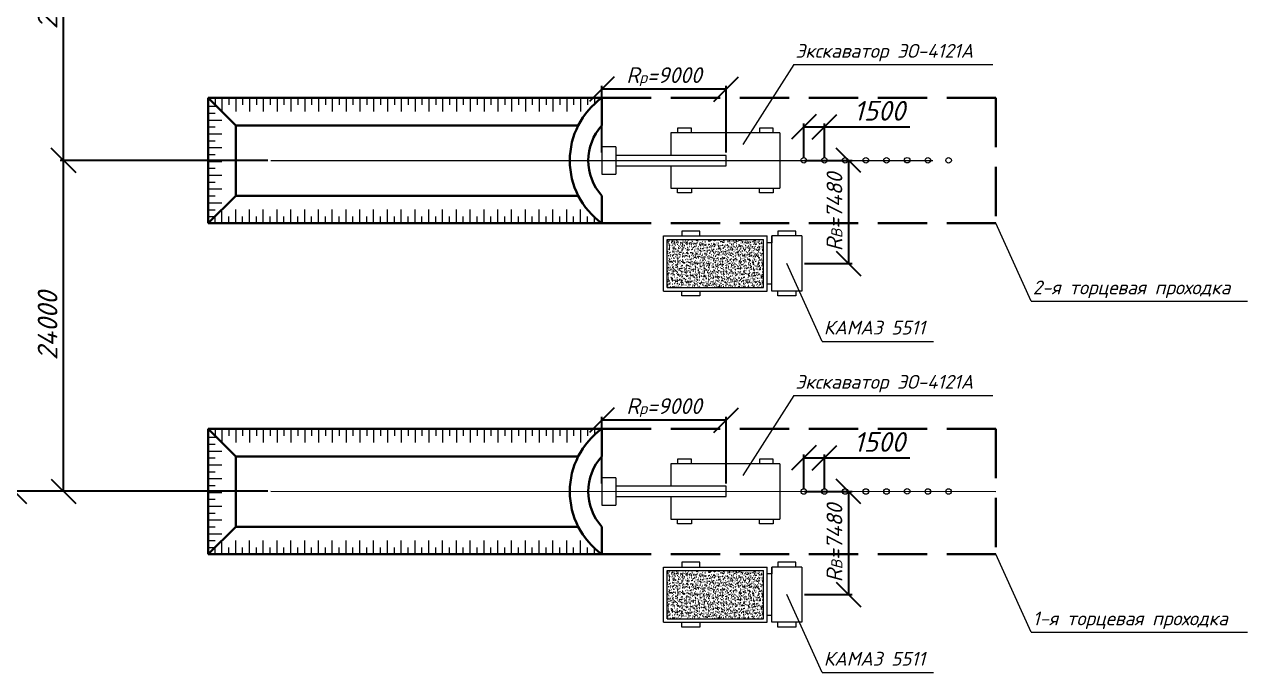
# Model space of a CAD drawing. Header units: millimetres. Extents: x 1422334 to 1587362, y 445536 to 446570.
# Drawn here: x 1585675.3 to 1585799.4, y 446111 to 446176.8 of the extents above; entities that cross this region are included whole.
import ezdxf

# ---------------------------------------------------------------- set-up
doc = ezdxf.new("R2010")
doc.units = ezdxf.units.MM
doc.header["$LTSCALE"] = 50
doc.linetypes.add('GOST2.303 4', pattern=[7, 5, -2, 0])
doc.layers.get('0').update_dxf_attribs({"lineweight": 13})
for name, color, linetype, lineweight in [('камаз', 7, 'Continuous', 13), ('Линии склона', 7, 'Continuous', 30), ('оси траншей размеры', 7, 'Continuous', 13), ('экскаватор', 7, 'Continuous', 13)]:
    doc.layers.add(name, color=color, linetype=linetype, lineweight=lineweight)
doc.styles.get("Standard").update_dxf_attribs({"font": 'isocpeui.ttf'})
doc.dimstyles.new('200', dxfattribs={"dimtxt": 2.5, "dimasz": 2.5, "dimexe": 0.3445, "dimexo": 0.3, "dimtad": 1, "dimlfac": 500, "dimtxsty": 'Standard', "dimblk": 'OBLIQUE', "dimcen": 2.5, "dimadec": 0, "dimazin": 0, "dimtfac": 1, "dimtmove": 0, "dimatfit": 3, "dimfxl": 1, "dimarcsym": 0})

# ---------------------------------------------------------------- blocks, each defined once
blk = doc.blocks.new('_Oblique')
at = {"color": 0, "linetype": 'ByBlock', "lineweight": -2}
blk.add_line((-0.5, -0.5), (0.5, 0.5), dxfattribs=at)
blk = doc.blocks.new('*D2174')
at = {"layer": 'Defpoints', "color": 0, "ltscale": 10000, "transparency": 16777216}
for p in [(1585679.24, 446163.04), (1585700.28, 446163.04), (1585700.28, 446129.44)]:
    blk.add_point(p, dxfattribs=at)
at = {"layer": 'оси траншей размеры', "color": 0, "lineweight": -2, "ltscale": 10000, "transparency": 16777216}
for p, q in [((1585699.98, 446163.04), (1585678.89, 446163.04)), ((1585679.24, 446129.44), (1585679.24, 446163.04)), ((1585699.98, 446129.44), (1585678.89, 446129.44))]:
    blk.add_line(p, q, dxfattribs=at)
at = {"layer": 'оси траншей размеры', "color": 0, "lineweight": -2, "ltscale": 10000, "transparency": 16777216, "xscale": 2.5, "yscale": 2.5, "zscale": 2.5}
for p, rotation in [((1585679.24, 446163.04), 90), ((1585679.24, 446129.44), 270)]:
    blk.add_blockref('_Oblique', p, dxfattribs=dict(at, rotation=rotation))
at = {"layer": 'оси траншей размеры', "color": 0, "ltscale": 10000, "transparency": 16777216, "insert": (1585677.61, 446146.24), "char_height": 2, "attachment_point": 5, "rotation": 90}
blk.add_mtext('24000', dxfattribs=at)
blk = doc.blocks.new('*D2175')
at = {"layer": 'Defpoints', "color": 0, "ltscale": 10000, "transparency": 16777216}
for p in [(1585679.24, 446196.64), (1585700.28, 446196.64), (1585700.28, 446163.04)]:
    blk.add_point(p, dxfattribs=at)
at = {"layer": 'оси траншей размеры', "color": 0, "lineweight": -2, "ltscale": 10000, "transparency": 16777216}
for p, q in [((1585699.98, 446196.64), (1585678.89, 446196.64)), ((1585679.24, 446163.04), (1585679.24, 446196.64)), ((1585699.98, 446163.04), (1585678.89, 446163.04))]:
    blk.add_line(p, q, dxfattribs=at)
at = {"layer": 'оси траншей размеры', "color": 0, "lineweight": -2, "ltscale": 10000, "transparency": 16777216, "xscale": 2.5, "yscale": 2.5, "zscale": 2.5}
for p, rotation in [((1585679.24, 446196.64), 90), ((1585679.24, 446163.04), 270)]:
    blk.add_blockref('_Oblique', p, dxfattribs=dict(at, rotation=rotation))
at = {"layer": 'оси траншей размеры', "color": 0, "ltscale": 10000, "transparency": 16777216, "insert": (1585677.61, 446179.84), "char_height": 2, "attachment_point": 5, "rotation": 90}
blk.add_mtext('24000', dxfattribs=at)
blk = doc.blocks.new('*D2177')
at = {"layer": 'Defpoints', "color": 0, "ltscale": 10000, "transparency": 16777216}
for p in [(1585674.23, 446230.24), (1585700.28, 446230.24), (1585700.28, 446129.44)]:
    blk.add_point(p, dxfattribs=at)
at = {"layer": 'оси траншей размеры', "color": 0, "lineweight": -2, "ltscale": 10000, "transparency": 16777216}
for p, q in [((1585699.98, 446230.24), (1585673.89, 446230.24)), ((1585674.23, 446129.44), (1585674.23, 446230.24)), ((1585699.98, 446129.44), (1585673.89, 446129.44))]:
    blk.add_line(p, q, dxfattribs=at)
at = {"layer": 'оси траншей размеры', "color": 0, "lineweight": -2, "ltscale": 10000, "transparency": 16777216, "xscale": 2.5, "yscale": 2.5, "zscale": 2.5}
for p, rotation in [((1585674.23, 446230.24), 90), ((1585674.23, 446129.44), 270)]:
    blk.add_blockref('_Oblique', p, dxfattribs=dict(at, rotation=rotation))
at = {"layer": 'оси траншей размеры', "color": 0, "ltscale": 10000, "transparency": 16777216, "insert": (1585672.59, 446179.84), "char_height": 2, "attachment_point": 5, "rotation": 90}
blk.add_mtext('72000', dxfattribs=at)
blk = doc.blocks.new('*D2187')
at = {"layer": 'Defpoints', "color": 0, "ltscale": 10000, "transparency": 16777216}
for p in [(1585754.15, 446129.42), (1585754.15, 446118.95), (1585758.91, 446118.95)]:
    blk.add_point(p, dxfattribs=at)
at = {"layer": 'оси траншей размеры', "color": 0, "lineweight": -2, "ltscale": 10000, "transparency": 16777216}
for p, q in [((1585754.45, 446129.42), (1585759.26, 446129.42)), ((1585758.91, 446129.42), (1585758.91, 446118.95)), ((1585754.45, 446118.95), (1585759.26, 446118.95))]:
    blk.add_line(p, q, dxfattribs=at)
at = {"layer": 'оси траншей размеры', "color": 0, "lineweight": -2, "ltscale": 10000, "transparency": 16777216, "xscale": 2.5, "yscale": 2.5, "zscale": 2.5}
for p, rotation in [((1585758.91, 446129.42), 90), ((1585758.91, 446118.95), 270)]:
    blk.add_blockref('_Oblique', p, dxfattribs=dict(at, rotation=rotation))
at = {"layer": 'оси траншей размеры', "color": 0, "ltscale": 10000, "transparency": 16777216, "insert": (1585757.48, 446124.19), "char_height": 2, "attachment_point": 5, "rotation": 90}
blk.add_mtext('{\\H0.8x;R\\H0.7x;\\S^ В;\\H1.42857x;=7480}', dxfattribs=at)
blk = doc.blocks.new('*D2188')
at = {"layer": 'Defpoints', "color": 0, "ltscale": 10000, "transparency": 16777216}
for p in [(1585733.88, 446136.67), (1585733.88, 446129.95), (1585746.48, 446129.95)]:
    blk.add_point(p, dxfattribs=at)
at = {"layer": 'оси траншей размеры', "color": 0, "lineweight": -2, "ltscale": 10000, "transparency": 16777216}
for p, q in [((1585733.88, 446130.25), (1585733.88, 446137.01)), ((1585746.48, 446130.25), (1585746.48, 446137.01)), ((1585746.48, 446136.67), (1585733.88, 446136.67))]:
    blk.add_line(p, q, dxfattribs=at)
at = {"layer": 'оси траншей размеры', "color": 0, "lineweight": -2, "ltscale": 10000, "transparency": 16777216, "xscale": 2.5, "yscale": 2.5, "zscale": 2.5, "rotation": 180}
blk.add_blockref('_Oblique', (1585733.88, 446136.67), dxfattribs=at)
at = {"layer": 'оси траншей размеры', "color": 0, "lineweight": -2, "ltscale": 10000, "transparency": 16777216, "xscale": 2.5, "yscale": 2.5, "zscale": 2.5}
blk.add_blockref('_Oblique', (1585746.48, 446136.67), dxfattribs=at)
at = {"layer": 'оси траншей размеры', "color": 0, "ltscale": 10000, "transparency": 16777216, "insert": (1585740.18, 446138.09), "char_height": 2, "attachment_point": 5}
blk.add_mtext('{\\H0.8x;R\\H0.7x;\\S^ р;\\H1.42857x;=9000}', dxfattribs=at)
blk = doc.blocks.new('*D2189')
at = {"layer": 'Defpoints', "color": 0, "ltscale": 10000, "transparency": 16777216}
for p in [(1585754.15, 446163.04), (1585754.15, 446152.57), (1585758.91, 446152.57)]:
    blk.add_point(p, dxfattribs=at)
at = {"layer": 'оси траншей размеры', "color": 0, "lineweight": -2, "ltscale": 10000, "transparency": 16777216}
for p, q in [((1585754.45, 446163.04), (1585759.26, 446163.04)), ((1585758.91, 446163.04), (1585758.91, 446152.57)), ((1585754.45, 446152.57), (1585759.26, 446152.57))]:
    blk.add_line(p, q, dxfattribs=at)
at = {"layer": 'оси траншей размеры', "color": 0, "lineweight": -2, "ltscale": 10000, "transparency": 16777216, "xscale": 2.5, "yscale": 2.5, "zscale": 2.5}
for p, rotation in [((1585758.91, 446163.04), 90), ((1585758.91, 446152.57), 270)]:
    blk.add_blockref('_Oblique', p, dxfattribs=dict(at, rotation=rotation))
at = {"layer": 'оси траншей размеры', "color": 0, "ltscale": 10000, "transparency": 16777216, "insert": (1585757.48, 446157.8), "char_height": 2, "attachment_point": 5, "rotation": 90}
blk.add_mtext('{\\H0.8x;R\\H0.7x;\\S^ В;\\H1.42857x;=7480}', dxfattribs=at)
blk = doc.blocks.new('*D2190')
at = {"layer": 'Defpoints', "color": 0, "ltscale": 10000, "transparency": 16777216}
for p in [(1585733.88, 446170.27), (1585733.88, 446163.55), (1585746.48, 446163.55)]:
    blk.add_point(p, dxfattribs=at)
at = {"layer": 'оси траншей размеры', "color": 0, "lineweight": -2, "ltscale": 10000, "transparency": 16777216}
for p, q in [((1585733.88, 446163.85), (1585733.88, 446170.61)), ((1585746.48, 446170.27), (1585733.88, 446170.27)), ((1585746.48, 446163.85), (1585746.48, 446170.61))]:
    blk.add_line(p, q, dxfattribs=at)
at = {"layer": 'оси траншей размеры', "color": 0, "lineweight": -2, "ltscale": 10000, "transparency": 16777216, "xscale": 2.5, "yscale": 2.5, "zscale": 2.5, "rotation": 180}
blk.add_blockref('_Oblique', (1585733.88, 446170.27), dxfattribs=at)
at = {"layer": 'оси траншей размеры', "color": 0, "lineweight": -2, "ltscale": 10000, "transparency": 16777216, "xscale": 2.5, "yscale": 2.5, "zscale": 2.5}
blk.add_blockref('_Oblique', (1585746.48, 446170.27), dxfattribs=at)
at = {"layer": 'оси траншей размеры', "color": 0, "ltscale": 10000, "transparency": 16777216, "insert": (1585740.18, 446171.69), "char_height": 2, "attachment_point": 5}
blk.add_mtext('{\\H0.8x;R\\H0.7x;\\S^ р;\\H1.42857x;=9000}', dxfattribs=at)
blk = doc.blocks.new('*D2181')
at = {"layer": 'Defpoints', "color": 0, "ltscale": 10000, "transparency": 16777216}
for p in [(1585756.46, 446166.44), (1585754.36, 446163.04), (1585756.46, 446163.04)]:
    blk.add_point(p, dxfattribs=at)
at = {"layer": 'оси траншей размеры', "color": 0, "lineweight": -2, "ltscale": 10000, "transparency": 16777216}
for p, q in [((1585754.36, 446163.34), (1585754.36, 446166.79)), ((1585756.46, 446163.34), (1585756.46, 446166.79)), ((1585754.36, 446166.44), (1585756.46, 446166.44)), ((1585756.46, 446166.44), (1585765.13, 446166.44))]:
    blk.add_line(p, q, dxfattribs=at)
at = {"layer": 'оси траншей размеры', "color": 0, "lineweight": -2, "ltscale": 10000, "transparency": 16777216, "xscale": 2.5, "yscale": 2.5, "zscale": 2.5, "rotation": 180}
blk.add_blockref('_Oblique', (1585754.36, 446166.44), dxfattribs=at)
at = {"layer": 'оси траншей размеры', "color": 0, "lineweight": -2, "ltscale": 10000, "transparency": 16777216, "xscale": 2.5, "yscale": 2.5, "zscale": 2.5}
blk.add_blockref('_Oblique', (1585756.46, 446166.44), dxfattribs=at)
at = {"layer": 'оси траншей размеры', "color": 0, "ltscale": 10000, "transparency": 16777216, "insert": (1585762.04, 446168.07), "char_height": 2, "attachment_point": 5}
blk.add_mtext('1500', dxfattribs=at)
blk = doc.blocks.new('*D2182')
at = {"layer": 'Defpoints', "color": 0, "ltscale": 10000, "transparency": 16777216}
for p in [(1585756.46, 446132.83), (1585754.36, 446129.42), (1585756.46, 446129.42)]:
    blk.add_point(p, dxfattribs=at)
at = {"layer": 'оси траншей размеры', "color": 0, "lineweight": -2, "ltscale": 10000, "transparency": 16777216}
for p, q in [((1585754.36, 446129.72), (1585754.36, 446133.17)), ((1585756.46, 446129.72), (1585756.46, 446133.17)), ((1585754.36, 446132.83), (1585756.46, 446132.83)), ((1585756.46, 446132.83), (1585765.13, 446132.83))]:
    blk.add_line(p, q, dxfattribs=at)
at = {"layer": 'оси траншей размеры', "color": 0, "lineweight": -2, "ltscale": 10000, "transparency": 16777216, "xscale": 2.5, "yscale": 2.5, "zscale": 2.5, "rotation": 180}
blk.add_blockref('_Oblique', (1585754.36, 446132.83), dxfattribs=at)
at = {"layer": 'оси траншей размеры', "color": 0, "lineweight": -2, "ltscale": 10000, "transparency": 16777216, "xscale": 2.5, "yscale": 2.5, "zscale": 2.5}
blk.add_blockref('_Oblique', (1585756.46, 446132.83), dxfattribs=at)
at = {"layer": 'оси траншей размеры', "color": 0, "ltscale": 10000, "transparency": 16777216, "insert": (1585762.04, 446134.45), "char_height": 2, "attachment_point": 5}
blk.add_mtext('1500', dxfattribs=at)

msp = doc.modelspace()

# ---------------------------------------------------------------- hatches: boundary and pattern name
at = {"layer": 'камаз', "ltscale": 10000, "true_color": 0xffffff}
h = msp.add_hatch(dxfattribs=at)
h.set_pattern_fill('AR-CONC', scale=0.0035)
h.set_pattern_definition([(50, (590108.3662, 133643.2735), (0.63764634149, -0.05578679939), [0.066675, -0.733425]), (355, (590108.3662, 133643.2735), (-0.123351975, 0.66869895834), [0.05334, -0.5867420446]), (100.4514447, (590108.4193, 133643.26885), (0.5142943648, 0.6129121317), [0.0566650308, -0.6233158561]), (46.1842, (590108.3662, 133643.4513), (0.9487766431, -0.14714814776), [0.1000125, -1.1001375]), (96.63555761, (590108.4453, 133643.439), (0.8309144692, 0.8659914361), [0.084997581, -0.9349746286]), (351.18415117, (590108.3662, 133643.4513), (0.8309144692, 0.86599143605), [0.0800098847, -0.8801090617]), (21, (590108.4551, 133643.40685), (0.53065036944, -0.35792819365), [0.066675, -0.733425]), (326, (590108.4551, 133643.40685), (0.2163070992, 0.64465788143), [0.05334, -0.58674]), (71.451445, (590108.4993, 133643.377), (0.74695746748, 0.2867296911), [0.0566650308, -0.6233147816]), (37.5, (590108.3662, 133643.2735), (0.010810111377, 0.295942636056), [0, -0.579628, 0, -0.59563, 0, -0.5889625]), (7.5, (590108.3662, 133643.2735), (0.23386881879, 0.35063201186), [0, -0.339598, 0, -0.566293, 0, -0.2244725]), (327.5, (590108.16795, 133643.2735), (0.474567083084, -0.020050603974), [0, -0.22225, 0, -0.69342, 0, -0.920115]), (317.5, (590108.07905, 133643.2735), (0.51845213485, 0.08899271862), [0, -0.288925, 0, -0.460502, 0, -0.653415])])
h.paths.add_polyline_path([(1585750.285745, 446150.116357), (1585750.285745, 446155.016357), (1585740.485745, 446155.016357), (1585740.485745, 446150.116357)])
h = msp.add_hatch(dxfattribs=at)
h.set_pattern_fill('AR-CONC', scale=0.0035)
h.set_pattern_definition([(50, (590108.3662, 133609.6566), (0.63764634149, -0.05578679939), [0.066675, -0.733425]), (355, (590108.3662, 133609.6566), (-0.123351975, 0.66869895834), [0.05334, -0.5867420446]), (100.4514447, (590108.4193, 133609.65196), (0.5142943648, 0.6129121317), [0.0566650308, -0.6233158561]), (46.1842, (590108.3662, 133609.8344), (0.9487766431, -0.14714814776), [0.1000125, -1.1001375]), (96.63555761, (590108.4453, 133609.82215), (0.8309144692, 0.8659914361), [0.084997581, -0.9349746286]), (351.18415117, (590108.3662, 133609.8344), (0.8309144692, 0.86599143605), [0.0800098847, -0.8801090617]), (21, (590108.4551, 133609.78996), (0.53065036944, -0.35792819365), [0.066675, -0.733425]), (326, (590108.4551, 133609.78996), (0.2163070992, 0.64465788143), [0.05334, -0.58674]), (71.451445, (590108.4993, 133609.76014), (0.74695746748, 0.2867296911), [0.0566650308, -0.6233147816]), (37.5, (590108.3662, 133609.65661), (0.010810111377, 0.295942636056), [0, -0.579628, 0, -0.59563, 0, -0.5889625]), (7.5, (590108.3662, 133609.6566), (0.23386881879, 0.35063201186), [0, -0.339598, 0, -0.566293, 0, -0.2244725]), (327.5, (590108.16795, 133609.65661), (0.474567083084, -0.020050603974), [0, -0.22225, 0, -0.69342, 0, -0.920115]), (317.5, (590108.07905, 133609.6566), (0.51845213485, 0.08899271862), [0, -0.288925, 0, -0.460502, 0, -0.653415])])
h.paths.add_polyline_path([(1585750.285745, 446116.499475), (1585750.285745, 446121.399475), (1585740.485745, 446121.399475), (1585740.485745, 446116.499475)])

# ---------------------------------------------------------------- linework, layer by layer
at = {"layer": 'камаз', "ltscale": 10000}
for p, q in [((1585777.429741, 446148.738111), (1585773.847411, 446156.645724)), ((1585740.135745, 446149.766357), (1585740.135745, 446155.366357)), ((1585740.135745, 446155.366357), (1585750.635745, 446155.366357)), ((1585743.821765, 446155.856357), (1585742.001765, 446155.856357)), ((1585742.001765, 446155.856357), (1585742.001765, 446155.366357)), ((1585743.821765, 446155.366357), (1585743.821765, 446155.856357)), ((1585750.635745, 446149.766357), (1585750.635745, 446155.366357)), ((1585754.151579, 446155.366357), (1585751.125745, 446155.366357)), ((1585751.125745, 446149.766357), (1585751.125745, 446155.366357)), ((1585751.125745, 446155.366357), (1585751.125745, 446154.666357)), ((1585753.547745, 446155.856357), (1585751.727745, 446155.856357)), ((1585751.727745, 446155.856357), (1585751.727745, 446155.366357)), ((1585753.547745, 446155.366357), (1585753.547745, 446155.856357)), ((1585754.151579, 446155.366357), (1585754.151579, 446149.766357)), ((1585740.485745, 446150.116357), (1585740.485745, 446155.016357)), ((1585740.485745, 446155.016357), (1585750.285745, 446155.016357)), ((1585750.285745, 446150.116357), (1585750.285745, 446155.016357)), ((1585751.125745, 446154.666357), (1585750.635745, 446154.666357)), ((1585750.635745, 446150.466357), (1585750.635745, 446154.666357)), ((1585756.220992, 446144.658744), (1585752.638662, 446152.566357)), ((1585751.125745, 446150.466357), (1585750.635745, 446150.466357)), ((1585740.135745, 446149.766357), (1585750.635745, 446149.766357)), ((1585740.485745, 446150.116357), (1585750.285745, 446150.116357)), ((1585742.001765, 446149.276357), (1585742.001765, 446149.766357)), ((1585743.821765, 446149.276357), (1585742.001765, 446149.276357)), ((1585743.821765, 446149.766357), (1585743.821765, 446149.276357)), ((1585754.151579, 446149.766357), (1585751.125745, 446149.766357)), ((1585751.727745, 446149.766357), (1585751.125745, 446149.766357)), ((1585751.727745, 446149.276357), (1585751.727745, 446149.766357)), ((1585753.547745, 446149.276357), (1585751.727745, 446149.276357)), ((1585753.547745, 446149.766357), (1585753.547745, 446149.276357)), ((1585777.429741, 446148.738111), (1585799.405022, 446148.738111)), ((1585756.220992, 446144.658744), (1585767.531477, 446144.658744)), ((1585777.429741, 446115.138111), (1585773.847411, 446123.045724)), ((1585743.821765, 446122.239475), (1585742.001765, 446122.239475)), ((1585742.001765, 446122.239475), (1585742.001765, 446121.749475)), ((1585743.821765, 446121.749475), (1585743.821765, 446122.239475)), ((1585753.547745, 446122.239475), (1585751.727745, 446122.239475)), ((1585751.727745, 446122.239475), (1585751.727745, 446121.749475)), ((1585753.547745, 446121.749475), (1585753.547745, 446122.239475)), ((1585740.135745, 446116.149475), (1585740.135745, 446121.749475)), ((1585740.135745, 446121.749475), (1585750.635745, 446121.749475)), ((1585740.485745, 446116.499475), (1585740.485745, 446121.399475)), ((1585740.485745, 446121.399475), (1585750.285745, 446121.399475)), ((1585750.285745, 446116.499475), (1585750.285745, 446121.399475)), ((1585750.635745, 446116.149475), (1585750.635745, 446121.749475)), ((1585751.125745, 446121.049475), (1585750.635745, 446121.049475)), ((1585750.635745, 446116.849475), (1585750.635745, 446121.049475)), ((1585754.151579, 446121.749475), (1585751.125745, 446121.749475)), ((1585751.125745, 446116.149475), (1585751.125745, 446121.749475)), ((1585751.125745, 446121.749475), (1585751.125745, 446121.049475)), ((1585754.151579, 446121.749475), (1585754.151579, 446116.149475)), ((1585756.220992, 446111.041861), (1585752.638662, 446118.949475)), ((1585751.125745, 446116.849475), (1585750.635745, 446116.849475)), ((1585740.135745, 446116.149475), (1585750.635745, 446116.149475)), ((1585740.485745, 446116.499475), (1585750.285745, 446116.499475)), ((1585742.001765, 446115.659475), (1585742.001765, 446116.149475)), ((1585743.821765, 446115.659475), (1585742.001765, 446115.659475)), ((1585743.821765, 446116.149475), (1585743.821765, 446115.659475)), ((1585754.151579, 446116.149475), (1585751.125745, 446116.149475)), ((1585751.727745, 446116.149475), (1585751.125745, 446116.149475)), ((1585751.727745, 446115.659475), (1585751.727745, 446116.149475)), ((1585753.547745, 446115.659475), (1585751.727745, 446115.659475)), ((1585753.547745, 446116.149475), (1585753.547745, 446115.659475)), ((1585777.429741, 446115.138111), (1585799.405022, 446115.138111)), ((1585756.220992, 446111.041861), (1585767.531477, 446111.041861))]:
    msp.add_line(p, q, dxfattribs=at)
at = {"layer": 'Линии склона', "ltscale": 10000}
for p, q in [((1585693.907411, 446169.385724), (1585693.907411, 446156.645724)), ((1585693.907411, 446169.385724), (1585733.877411, 446169.385724)), ((1585696.707411, 446166.585724), (1585693.907411, 446169.385724)), ((1585733.877411, 446166.585724), (1585733.877411, 446169.385724)), ((1585696.707411, 446166.585724), (1585696.707411, 446159.445724)), ((1585696.707411, 446166.585724), (1585731.475442, 446166.585724)), ((1585696.707411, 446159.445724), (1585693.907411, 446156.645724)), ((1585731.475442, 446159.445724), (1585696.707411, 446159.445724)), ((1585733.877411, 446159.445724), (1585733.877411, 446156.645724)), ((1585733.877411, 446156.645724), (1585693.907411, 446156.645724)), ((1585693.907411, 446135.785724), (1585693.907411, 446123.045724)), ((1585693.907411, 446135.785724), (1585733.877411, 446135.785724)), ((1585696.707411, 446132.985724), (1585693.907411, 446135.785724)), ((1585733.877411, 446132.985724), (1585733.877411, 446135.785724)), ((1585696.707411, 446132.985724), (1585696.707411, 446125.845724)), ((1585696.707411, 446132.985724), (1585731.475442, 446132.985724)), ((1585696.707411, 446125.845724), (1585693.907411, 446123.045724)), ((1585696.707411, 446125.845724), (1585731.475442, 446125.845724)), ((1585733.877411, 446125.845724), (1585733.877411, 446123.045724)), ((1585693.907411, 446123.045724), (1585733.877411, 446123.045724))]:
    msp.add_line(p, q, dxfattribs=at)
at = {"layer": 'Линии склона', "linetype": 'GOST2.303 4', "ltscale": 0.02}
for p, q in [((1585733.877411, 446169.385724), (1585773.847411, 446169.385724)), ((1585773.847411, 446169.385724), (1585773.847411, 446156.645724)), ((1585733.877411, 446156.645724), (1585773.847411, 446156.645724)), ((1585733.877411, 446135.785724), (1585773.847411, 446135.785724)), ((1585773.847411, 446135.785724), (1585773.847411, 446123.045724)), ((1585733.877411, 446123.045724), (1585773.847411, 446123.045724))]:
    msp.add_line(p, q, dxfattribs=at)
at = {"layer": 'Линии склона', "ltscale": 10000}
for centre, radius, start, end in [((1585738.470006, 446163.015724), 7.85295, 125.79056914, 234.20943086), ((1585737.801631, 446163.015724), 5.305129, 137.7061109, 222.2938891), ((1585738.470006, 446129.415724), 7.85295, 125.79056914, 234.20943086), ((1585737.801631, 446129.415724), 5.305129, 137.7061109, 222.2938891)]:
    msp.add_arc(centre, radius, start, end, dxfattribs=at)
at = {"layer": 'оси траншей размеры', "ltscale": 10000}
for p, q in [((1585693.907411, 446169.385724), (1585694.607411, 446169.385724)), ((1585694.607411, 446169.385724), (1585694.607411, 446168.685724)), ((1585695.307411, 446169.385724), (1585695.307411, 446167.985724)), ((1585696.007411, 446169.385724), (1585696.007411, 446168.685724)), ((1585696.707411, 446169.385724), (1585696.707411, 446167.985724)), ((1585697.407411, 446169.385724), (1585697.407411, 446168.685724)), ((1585698.107411, 446169.385724), (1585698.107411, 446167.985724)), ((1585698.107411, 446169.385724), (1585698.807411, 446169.385724)), ((1585698.807411, 446169.385724), (1585698.807411, 446168.685724)), ((1585699.507411, 446169.385724), (1585699.507411, 446167.985724)), ((1585700.207411, 446169.385724), (1585700.207411, 446168.685724)), ((1585700.907411, 446169.385724), (1585700.907411, 446167.985724)), ((1585701.607411, 446169.385724), (1585701.607411, 446168.685724)), ((1585702.307411, 446169.385724), (1585702.307411, 446167.985724)), ((1585702.307411, 446169.385724), (1585703.007411, 446169.385724)), ((1585703.007411, 446169.385724), (1585703.007411, 446168.685724)), ((1585703.707411, 446169.385724), (1585703.707411, 446167.985724)), ((1585704.407411, 446169.385724), (1585704.407411, 446168.685724)), ((1585705.107411, 446169.385724), (1585705.107411, 446167.985724)), ((1585705.807411, 446169.385724), (1585705.807411, 446168.685724)), ((1585706.507411, 446169.385724), (1585706.507411, 446167.985724)), ((1585706.507411, 446169.385724), (1585707.207411, 446169.385724)), ((1585707.207411, 446169.385724), (1585707.207411, 446168.685724)), ((1585707.907411, 446169.385724), (1585707.907411, 446167.985724)), ((1585708.607411, 446169.385724), (1585708.607411, 446168.685724)), ((1585709.307411, 446169.385724), (1585709.307411, 446167.985724)), ((1585710.007411, 446169.385724), (1585710.007411, 446168.685724)), ((1585710.707411, 446169.385724), (1585710.707411, 446167.985724)), ((1585710.707411, 446169.385724), (1585711.407411, 446169.385724)), ((1585711.407411, 446169.385724), (1585711.407411, 446168.685724)), ((1585712.107411, 446169.385724), (1585712.107411, 446167.985724)), ((1585712.807411, 446169.385724), (1585712.807411, 446168.685724)), ((1585713.507411, 446169.385724), (1585713.507411, 446167.985724)), ((1585714.207411, 446169.385724), (1585714.207411, 446168.685724)), ((1585714.907411, 446169.385724), (1585714.907411, 446167.985724)), ((1585714.907411, 446169.385724), (1585715.607411, 446169.385724)), ((1585715.607411, 446169.385724), (1585715.607411, 446168.685724)), ((1585716.307411, 446169.385724), (1585716.307411, 446167.985724)), ((1585717.007411, 446169.385724), (1585717.007411, 446168.685724)), ((1585717.707411, 446169.385724), (1585717.707411, 446167.985724)), ((1585718.407411, 446169.385724), (1585718.407411, 446168.685724)), ((1585719.107411, 446169.385724), (1585719.107411, 446167.985724)), ((1585719.107411, 446169.385724), (1585719.807411, 446169.385724)), ((1585719.807411, 446169.385724), (1585719.807411, 446168.685724)), ((1585720.507411, 446169.385724), (1585720.507411, 446167.985724)), ((1585721.207411, 446169.385724), (1585721.207411, 446168.685724)), ((1585721.907411, 446169.385724), (1585721.907411, 446167.985724)), ((1585722.607411, 446169.385724), (1585722.607411, 446168.685724)), ((1585723.307411, 446169.385724), (1585723.307411, 446167.985724)), ((1585723.307411, 446169.385724), (1585724.007411, 446169.385724)), ((1585724.007411, 446169.385724), (1585724.007411, 446168.685724)), ((1585724.707411, 446169.385724), (1585724.707411, 446167.985724)), ((1585725.407411, 446169.385724), (1585725.407411, 446168.685724)), ((1585726.107411, 446169.385724), (1585726.107411, 446167.985724)), ((1585726.807411, 446169.385724), (1585726.807411, 446168.685724)), ((1585727.507411, 446169.385724), (1585727.507411, 446167.985724)), ((1585727.507411, 446169.385724), (1585728.207411, 446169.385724)), ((1585728.207411, 446169.385724), (1585728.207411, 446168.685724)), ((1585728.907411, 446169.385724), (1585728.907411, 446167.985724)), ((1585729.607411, 446169.385724), (1585729.607411, 446168.685724)), ((1585730.307411, 446169.385724), (1585730.307411, 446167.985724)), ((1585731.007411, 446169.385724), (1585731.007411, 446168.685724)), ((1585731.707411, 446169.385724), (1585731.707411, 446167.985724)), ((1585731.707411, 446169.385724), (1585732.407411, 446169.385724)), ((1585732.407411, 446169.385724), (1585732.407411, 446168.685724)), ((1585733.107411, 446169.385724), (1585733.107411, 446168.752571)), ((1585733.807411, 446169.385724), (1585733.807411, 446169.334667)), ((1585693.907411, 446168.531832), (1585694.761304, 446168.531832)), ((1585693.907411, 446167.831832), (1585694.607411, 446167.831832)), ((1585693.907411, 446167.131832), (1585695.307411, 446167.131832)), ((1585693.907411, 446166.431832), (1585694.607411, 446166.431832)), ((1585693.907411, 446165.731832), (1585695.307411, 446165.731832)), ((1585693.907411, 446165.031832), (1585694.607411, 446165.031832)), ((1585693.907411, 446164.331832), (1585695.307411, 446164.331832)), ((1585693.907411, 446164.331832), (1585693.907411, 446163.631832)), ((1585693.907411, 446163.631832), (1585694.607411, 446163.631832)), ((1585693.907411, 446162.931832), (1585695.307411, 446162.931832)), ((1585700.277411, 446163.038779), (1585767.477411, 446163.038779)), ((1585700.277411, 446163.038779), (1585767.477411, 446163.038779)), ((1585693.907411, 446162.231832), (1585694.607411, 446162.231832)), ((1585693.907411, 446161.531832), (1585695.307411, 446161.531832)), ((1585693.907411, 446160.831832), (1585694.607411, 446160.831832)), ((1585693.907411, 446160.131832), (1585695.307411, 446160.131832)), ((1585693.907411, 446160.131832), (1585693.907411, 446159.431832)), ((1585693.907411, 446159.431832), (1585694.607411, 446159.431832)), ((1585693.907411, 446158.731832), (1585695.307411, 446158.731832)), ((1585693.907411, 446158.031832), (1585694.607411, 446158.031832)), ((1585695.307411, 446156.645724), (1585695.307411, 446158.045724)), ((1585696.707411, 446156.645724), (1585696.707411, 446158.045724)), ((1585698.107411, 446156.645724), (1585698.107411, 446158.045724)), ((1585699.507411, 446156.645724), (1585699.507411, 446158.045724)), ((1585700.907411, 446156.645724), (1585700.907411, 446158.045724)), ((1585702.307411, 446156.645724), (1585702.307411, 446158.045724)), ((1585703.707411, 446156.645724), (1585703.707411, 446158.045724)), ((1585705.107411, 446156.645724), (1585705.107411, 446158.045724)), ((1585706.507411, 446156.645724), (1585706.507411, 446158.045724)), ((1585707.907411, 446156.645724), (1585707.907411, 446158.045724)), ((1585709.307411, 446156.645724), (1585709.307411, 446158.045724)), ((1585710.707411, 446156.645724), (1585710.707411, 446158.045724)), ((1585712.107411, 446156.645724), (1585712.107411, 446158.045724)), ((1585713.507411, 446156.645724), (1585713.507411, 446158.045724)), ((1585714.907411, 446156.645724), (1585714.907411, 446158.045724)), ((1585716.307411, 446156.645724), (1585716.307411, 446158.045724)), ((1585717.707411, 446156.645724), (1585717.707411, 446158.045724)), ((1585719.107411, 446156.645724), (1585719.107411, 446158.045724)), ((1585720.507411, 446156.645724), (1585720.507411, 446158.045724)), ((1585721.907411, 446156.645724), (1585721.907411, 446158.045724)), ((1585723.307411, 446156.645724), (1585723.307411, 446158.045724)), ((1585724.707411, 446156.645724), (1585724.707411, 446158.045724)), ((1585726.107411, 446156.645724), (1585726.107411, 446158.045724)), ((1585727.507411, 446156.645724), (1585727.507411, 446158.045724)), ((1585728.907411, 446156.645724), (1585728.907411, 446158.045724)), ((1585730.307411, 446156.645724), (1585730.307411, 446158.045724)), ((1585731.707411, 446156.645724), (1585731.707411, 446158.045724)), ((1585693.907411, 446157.331832), (1585694.593518, 446157.331832)), ((1585693.907411, 446156.645724), (1585694.607411, 446156.645724)), ((1585694.607411, 446156.645724), (1585694.607411, 446157.345724)), ((1585696.007411, 446156.645724), (1585696.007411, 446157.345724)), ((1585697.407411, 446156.645724), (1585697.407411, 446157.345724)), ((1585698.107411, 446156.645724), (1585698.807411, 446156.645724)), ((1585698.807411, 446156.645724), (1585698.807411, 446157.345724)), ((1585700.207411, 446156.645724), (1585700.207411, 446157.345724)), ((1585701.607411, 446156.645724), (1585701.607411, 446157.345724)), ((1585702.307411, 446156.645724), (1585703.007411, 446156.645724)), ((1585703.007411, 446156.645724), (1585703.007411, 446157.345724)), ((1585704.407411, 446156.645724), (1585704.407411, 446157.345724)), ((1585705.807411, 446156.645724), (1585705.807411, 446157.345724)), ((1585706.507411, 446156.645724), (1585707.207411, 446156.645724)), ((1585707.207411, 446156.645724), (1585707.207411, 446157.345724)), ((1585708.607411, 446156.645724), (1585708.607411, 446157.345724)), ((1585710.007411, 446156.645724), (1585710.007411, 446157.345724)), ((1585710.707411, 446156.645724), (1585711.407411, 446156.645724)), ((1585711.407411, 446156.645724), (1585711.407411, 446157.345724)), ((1585712.807411, 446156.645724), (1585712.807411, 446157.345724)), ((1585714.207411, 446156.645724), (1585714.207411, 446157.345724)), ((1585714.907411, 446156.645724), (1585715.607411, 446156.645724)), ((1585715.607411, 446156.645724), (1585715.607411, 446157.345724)), ((1585717.007411, 446156.645724), (1585717.007411, 446157.345724)), ((1585718.407411, 446156.645724), (1585718.407411, 446157.345724)), ((1585719.107411, 446156.645724), (1585719.807411, 446156.645724)), ((1585719.807411, 446156.645724), (1585719.807411, 446157.345724)), ((1585721.207411, 446156.645724), (1585721.207411, 446157.345724)), ((1585722.607411, 446156.645724), (1585722.607411, 446157.345724)), ((1585723.307411, 446156.645724), (1585724.007411, 446156.645724)), ((1585724.007411, 446156.645724), (1585724.007411, 446157.345724)), ((1585725.407411, 446156.645724), (1585725.407411, 446157.345724)), ((1585726.807411, 446156.645724), (1585726.807411, 446157.345724)), ((1585727.507411, 446156.645724), (1585728.207411, 446156.645724)), ((1585728.207411, 446156.645724), (1585728.207411, 446157.345724)), ((1585729.607411, 446156.645724), (1585729.607411, 446157.345724)), ((1585731.007411, 446156.645724), (1585731.007411, 446157.345724)), ((1585731.707411, 446156.645724), (1585732.407411, 446156.645724)), ((1585732.407411, 446156.645724), (1585732.407411, 446157.345724)), ((1585733.107411, 446156.645724), (1585733.107411, 446157.278878)), ((1585733.807411, 446156.645724), (1585733.807411, 446156.696782)), ((1585693.907411, 446135.785724), (1585694.607411, 446135.785724)), ((1585694.607411, 446135.785724), (1585694.607411, 446135.085724)), ((1585695.307411, 446135.785724), (1585695.307411, 446134.385724)), ((1585696.007411, 446135.785724), (1585696.007411, 446135.085724)), ((1585696.707411, 446135.785724), (1585696.707411, 446134.385724)), ((1585697.407411, 446135.785724), (1585697.407411, 446135.085724)), ((1585698.107411, 446135.785724), (1585698.107411, 446134.385724)), ((1585698.107411, 446135.785724), (1585698.807411, 446135.785724)), ((1585698.807411, 446135.785724), (1585698.807411, 446135.085724)), ((1585699.507411, 446135.785724), (1585699.507411, 446134.385724)), ((1585700.207411, 446135.785724), (1585700.207411, 446135.085724)), ((1585700.907411, 446135.785724), (1585700.907411, 446134.385724)), ((1585701.607411, 446135.785724), (1585701.607411, 446135.085724)), ((1585702.307411, 446135.785724), (1585702.307411, 446134.385724)), ((1585702.307411, 446135.785724), (1585703.007411, 446135.785724)), ((1585703.007411, 446135.785724), (1585703.007411, 446135.085724)), ((1585703.707411, 446135.785724), (1585703.707411, 446134.385724)), ((1585704.407411, 446135.785724), (1585704.407411, 446135.085724)), ((1585705.107411, 446135.785724), (1585705.107411, 446134.385724)), ((1585705.807411, 446135.785724), (1585705.807411, 446135.085724)), ((1585706.507411, 446135.785724), (1585706.507411, 446134.385724)), ((1585706.507411, 446135.785724), (1585707.207411, 446135.785724)), ((1585707.207411, 446135.785724), (1585707.207411, 446135.085724)), ((1585707.907411, 446135.785724), (1585707.907411, 446134.385724)), ((1585708.607411, 446135.785724), (1585708.607411, 446135.085724)), ((1585709.307411, 446135.785724), (1585709.307411, 446134.385724)), ((1585710.007411, 446135.785724), (1585710.007411, 446135.085724)), ((1585710.707411, 446135.785724), (1585710.707411, 446134.385724)), ((1585710.707411, 446135.785724), (1585711.407411, 446135.785724)), ((1585711.407411, 446135.785724), (1585711.407411, 446135.085724)), ((1585712.107411, 446135.785724), (1585712.107411, 446134.385724)), ((1585712.807411, 446135.785724), (1585712.807411, 446135.085724)), ((1585713.507411, 446135.785724), (1585713.507411, 446134.385724)), ((1585714.207411, 446135.785724), (1585714.207411, 446135.085724)), ((1585714.907411, 446135.785724), (1585714.907411, 446134.385724)), ((1585714.907411, 446135.785724), (1585715.607411, 446135.785724)), ((1585715.607411, 446135.785724), (1585715.607411, 446135.085724)), ((1585716.307411, 446135.785724), (1585716.307411, 446134.385724)), ((1585717.007411, 446135.785724), (1585717.007411, 446135.085724)), ((1585717.707411, 446135.785724), (1585717.707411, 446134.385724)), ((1585718.407411, 446135.785724), (1585718.407411, 446135.085724)), ((1585719.107411, 446135.785724), (1585719.107411, 446134.385724)), ((1585719.107411, 446135.785724), (1585719.807411, 446135.785724)), ((1585719.807411, 446135.785724), (1585719.807411, 446135.085724)), ((1585720.507411, 446135.785724), (1585720.507411, 446134.385724)), ((1585721.207411, 446135.785724), (1585721.207411, 446135.085724)), ((1585721.907411, 446135.785724), (1585721.907411, 446134.385724)), ((1585722.607411, 446135.785724), (1585722.607411, 446135.085724)), ((1585723.307411, 446135.785724), (1585723.307411, 446134.385724)), ((1585723.307411, 446135.785724), (1585724.007411, 446135.785724)), ((1585724.007411, 446135.785724), (1585724.007411, 446135.085724)), ((1585724.707411, 446135.785724), (1585724.707411, 446134.385724)), ((1585725.407411, 446135.785724), (1585725.407411, 446135.085724)), ((1585726.107411, 446135.785724), (1585726.107411, 446134.385724)), ((1585726.807411, 446135.785724), (1585726.807411, 446135.085724)), ((1585727.507411, 446135.785724), (1585727.507411, 446134.385724)), ((1585727.507411, 446135.785724), (1585728.207411, 446135.785724)), ((1585728.207411, 446135.785724), (1585728.207411, 446135.085724)), ((1585728.907411, 446135.785724), (1585728.907411, 446134.385724)), ((1585729.607411, 446135.785724), (1585729.607411, 446135.085724)), ((1585730.307411, 446135.785724), (1585730.307411, 446134.385724)), ((1585731.007411, 446135.785724), (1585731.007411, 446135.085724)), ((1585731.707411, 446135.785724), (1585731.707411, 446134.385724)), ((1585731.707411, 446135.785724), (1585732.407411, 446135.785724)), ((1585732.407411, 446135.785724), (1585732.407411, 446135.085724)), ((1585733.107411, 446135.785724), (1585733.107411, 446135.152571)), ((1585733.807411, 446135.785724), (1585733.807411, 446135.734667)), ((1585693.907411, 446134.931832), (1585694.761304, 446134.931832)), ((1585693.907411, 446134.231832), (1585694.607411, 446134.231832)), ((1585693.907411, 446133.531832), (1585695.307411, 446133.531832)), ((1585693.907411, 446132.831832), (1585694.607411, 446132.831832)), ((1585693.907411, 446132.131832), (1585695.307411, 446132.131832)), ((1585693.907411, 446131.431832), (1585694.607411, 446131.431832)), ((1585693.907411, 446130.731832), (1585695.307411, 446130.731832)), ((1585693.907411, 446130.731832), (1585693.907411, 446130.031832)), ((1585679.236263, 446129.438779), (1585674.231263, 446129.438779)), ((1585682.358263, 446129.438779), (1585679.236263, 446129.438779)), ((1585693.907411, 446130.031832), (1585694.607411, 446130.031832)), ((1585693.907411, 446129.331832), (1585695.307411, 446129.331832)), ((1585700.277411, 446129.438779), (1585773.847411, 446129.415724)), ((1585693.907411, 446128.631832), (1585694.607411, 446128.631832)), ((1585693.907411, 446127.931832), (1585695.307411, 446127.931832)), ((1585693.907411, 446127.231832), (1585694.607411, 446127.231832)), ((1585693.907411, 446126.531832), (1585695.307411, 446126.531832)), ((1585693.907411, 446126.531832), (1585693.907411, 446125.831832)), ((1585693.907411, 446125.831832), (1585694.607411, 446125.831832)), ((1585693.907411, 446125.131832), (1585695.307411, 446125.131832)), ((1585693.907411, 446124.431832), (1585694.607411, 446124.431832)), ((1585695.307411, 446123.045724), (1585695.307411, 446124.445724)), ((1585696.707411, 446123.045724), (1585696.707411, 446124.445724)), ((1585698.107411, 446123.045724), (1585698.107411, 446124.445724)), ((1585699.507411, 446123.045724), (1585699.507411, 446124.445724)), ((1585700.907411, 446123.045724), (1585700.907411, 446124.445724)), ((1585702.307411, 446123.045724), (1585702.307411, 446124.445724)), ((1585703.707411, 446123.045724), (1585703.707411, 446124.445724)), ((1585705.107411, 446123.045724), (1585705.107411, 446124.445724)), ((1585706.507411, 446123.045724), (1585706.507411, 446124.445724)), ((1585707.907411, 446123.045724), (1585707.907411, 446124.445724)), ((1585709.307411, 446123.045724), (1585709.307411, 446124.445724)), ((1585710.707411, 446123.045724), (1585710.707411, 446124.445724)), ((1585712.107411, 446123.045724), (1585712.107411, 446124.445724)), ((1585713.507411, 446123.045724), (1585713.507411, 446124.445724)), ((1585714.907411, 446123.045724), (1585714.907411, 446124.445724)), ((1585716.307411, 446123.045724), (1585716.307411, 446124.445724)), ((1585717.707411, 446123.045724), (1585717.707411, 446124.445724)), ((1585719.107411, 446123.045724), (1585719.107411, 446124.445724)), ((1585720.507411, 446123.045724), (1585720.507411, 446124.445724)), ((1585721.907411, 446123.045724), (1585721.907411, 446124.445724)), ((1585723.307411, 446123.045724), (1585723.307411, 446124.445724)), ((1585724.707411, 446123.045724), (1585724.707411, 446124.445724)), ((1585726.107411, 446123.045724), (1585726.107411, 446124.445724)), ((1585727.507411, 446123.045724), (1585727.507411, 446124.445724)), ((1585728.907411, 446123.045724), (1585728.907411, 446124.445724)), ((1585730.307411, 446123.045724), (1585730.307411, 446124.445724)), ((1585731.707411, 446123.045724), (1585731.707411, 446124.445724)), ((1585693.907411, 446123.731832), (1585694.593518, 446123.731832)), ((1585693.907411, 446123.045724), (1585694.607411, 446123.045724)), ((1585694.607411, 446123.045724), (1585694.607411, 446123.745724)), ((1585696.007411, 446123.045724), (1585696.007411, 446123.745724)), ((1585697.407411, 446123.045724), (1585697.407411, 446123.745724)), ((1585698.107411, 446123.045724), (1585698.807411, 446123.045724)), ((1585698.807411, 446123.045724), (1585698.807411, 446123.745724)), ((1585700.207411, 446123.045724), (1585700.207411, 446123.745724)), ((1585701.607411, 446123.045724), (1585701.607411, 446123.745724)), ((1585702.307411, 446123.045724), (1585703.007411, 446123.045724)), ((1585703.007411, 446123.045724), (1585703.007411, 446123.745724)), ((1585704.407411, 446123.045724), (1585704.407411, 446123.745724)), ((1585705.807411, 446123.045724), (1585705.807411, 446123.745724)), ((1585706.507411, 446123.045724), (1585707.207411, 446123.045724)), ((1585707.207411, 446123.045724), (1585707.207411, 446123.745724)), ((1585708.607411, 446123.045724), (1585708.607411, 446123.745724)), ((1585710.007411, 446123.045724), (1585710.007411, 446123.745724)), ((1585710.707411, 446123.045724), (1585711.407411, 446123.045724)), ((1585711.407411, 446123.045724), (1585711.407411, 446123.745724)), ((1585712.807411, 446123.045724), (1585712.807411, 446123.745724)), ((1585714.207411, 446123.045724), (1585714.207411, 446123.745724)), ((1585714.907411, 446123.045724), (1585715.607411, 446123.045724)), ((1585715.607411, 446123.045724), (1585715.607411, 446123.745724)), ((1585717.007411, 446123.045724), (1585717.007411, 446123.745724)), ((1585718.407411, 446123.045724), (1585718.407411, 446123.745724)), ((1585719.107411, 446123.045724), (1585719.807411, 446123.045724)), ((1585719.807411, 446123.045724), (1585719.807411, 446123.745724)), ((1585721.207411, 446123.045724), (1585721.207411, 446123.745724)), ((1585722.607411, 446123.045724), (1585722.607411, 446123.745724)), ((1585723.307411, 446123.045724), (1585724.007411, 446123.045724)), ((1585724.007411, 446123.045724), (1585724.007411, 446123.745724)), ((1585725.407411, 446123.045724), (1585725.407411, 446123.745724)), ((1585726.807411, 446123.045724), (1585726.807411, 446123.745724)), ((1585727.507411, 446123.045724), (1585728.207411, 446123.045724)), ((1585728.207411, 446123.045724), (1585728.207411, 446123.745724)), ((1585729.607411, 446123.045724), (1585729.607411, 446123.745724)), ((1585731.007411, 446123.045724), (1585731.007411, 446123.745724)), ((1585731.707411, 446123.045724), (1585732.407411, 446123.045724)), ((1585732.407411, 446123.045724), (1585732.407411, 446123.745724)), ((1585733.107411, 446123.045724), (1585733.107411, 446123.678878)), ((1585733.807411, 446123.045724), (1585733.807411, 446123.096782))]:
    msp.add_line(p, q, dxfattribs=at)
at = {"layer": 'экскаватор', "ltscale": 10000}
for p, q in [((1585753.341329, 446172.75354), (1585748.173124, 446164.647127)), ((1585753.341329, 446172.75354), (1585773.554994, 446172.75354)), ((1585751.930689, 446165.820577), (1585740.877975, 446165.820577)), ((1585740.877975, 446165.820577), (1585740.877975, 446163.547286)), ((1585742.955016, 446166.310577), (1585741.555016, 446166.310577)), ((1585741.555016, 446166.310577), (1585741.555016, 446165.820577)), ((1585742.955016, 446165.820577), (1585742.955016, 446166.310577)), ((1585751.253649, 446166.310577), (1585749.853649, 446166.310577)), ((1585749.853649, 446166.310577), (1585749.853649, 446165.820577)), ((1585751.253649, 446165.820577), (1585751.253649, 446166.310577)), ((1585751.930689, 446165.820577), (1585751.930689, 446160.220577)), ((1585735.277411, 446164.422286), (1585733.877411, 446164.422286)), ((1585733.877411, 446164.422286), (1585733.877411, 446161.622286)), ((1585735.277411, 446164.422286), (1585735.277411, 446161.622286)), ((1585733.877411, 446163.547286), (1585733.877411, 446162.497286)), ((1585746.477411, 446163.547286), (1585735.277411, 446163.547286)), ((1585746.477411, 446162.497286), (1585746.477411, 446163.547286)), ((1585733.877411, 446161.622286), (1585735.277411, 446161.622286)), ((1585735.277411, 446162.497286), (1585746.477411, 446162.497286)), ((1585740.877975, 446162.497286), (1585740.877975, 446160.220577)), ((1585740.877975, 446160.220577), (1585751.930689, 446160.220577)), ((1585741.555016, 446159.730577), (1585741.555016, 446160.220577)), ((1585742.955016, 446159.730577), (1585741.555016, 446159.730577)), ((1585742.955016, 446160.220577), (1585742.955016, 446159.730577)), ((1585749.853649, 446159.730577), (1585749.853649, 446160.220577)), ((1585751.253649, 446159.730577), (1585749.853649, 446159.730577)), ((1585751.253649, 446160.220577), (1585751.253649, 446159.730577)), ((1585753.341329, 446139.15354), (1585748.173124, 446131.047127)), ((1585753.341329, 446139.15354), (1585773.554994, 446139.15354)), ((1585751.930689, 446132.220577), (1585740.877975, 446132.220577)), ((1585740.877975, 446132.220577), (1585740.877975, 446129.947286)), ((1585742.955016, 446132.710577), (1585741.555016, 446132.710577)), ((1585741.555016, 446132.710577), (1585741.555016, 446132.220577)), ((1585742.955016, 446132.220577), (1585742.955016, 446132.710577)), ((1585751.253649, 446132.710577), (1585749.853649, 446132.710577)), ((1585749.853649, 446132.710577), (1585749.853649, 446132.220577)), ((1585751.253649, 446132.220577), (1585751.253649, 446132.710577)), ((1585751.930689, 446132.220577), (1585751.930689, 446126.620577)), ((1585735.277411, 446130.822286), (1585733.877411, 446130.822286)), ((1585733.877411, 446130.822286), (1585733.877411, 446128.022286)), ((1585735.277411, 446130.822286), (1585735.277411, 446128.022286)), ((1585733.877411, 446129.947286), (1585733.877411, 446128.897286)), ((1585746.477411, 446129.947286), (1585735.277411, 446129.947286)), ((1585746.477411, 446128.897286), (1585746.477411, 446129.947286)), ((1585733.877411, 446128.022286), (1585735.277411, 446128.022286)), ((1585735.277411, 446128.897286), (1585746.477411, 446128.897286)), ((1585740.877975, 446128.897286), (1585740.877975, 446126.620577)), ((1585740.877975, 446126.620577), (1585751.930689, 446126.620577)), ((1585741.555016, 446126.130577), (1585741.555016, 446126.620577)), ((1585742.955016, 446126.130577), (1585741.555016, 446126.130577)), ((1585742.955016, 446126.620577), (1585742.955016, 446126.130577)), ((1585749.853649, 446126.130577), (1585749.853649, 446126.620577)), ((1585751.253649, 446126.130577), (1585749.853649, 446126.130577)), ((1585751.253649, 446126.620577), (1585751.253649, 446126.130577))]:
    msp.add_line(p, q, dxfattribs=at)
for centre in [(1585754.361579, 446163.038779), (1585756.461579, 446163.038779), (1585758.561579, 446163.038779), (1585760.661579, 446163.038779), (1585762.761579, 446163.038779), (1585764.86157, 446163.053241), (1585766.961579, 446163.038779), (1585769.061579, 446163.038779), (1585754.361579, 446129.421897), (1585756.461579, 446129.421897), (1585758.561579, 446129.421897), (1585760.661579, 446129.421897), (1585762.761579, 446129.421897), (1585764.86157, 446129.436359), (1585766.961579, 446129.421897), (1585769.061579, 446129.421897)]:
    msp.add_circle(centre, 0.28, dxfattribs=at)

# ---------------------------------------------------------------- texts
at = {"layer": 'камаз', "ltscale": 10000, "char_height": 1.4, "attachment_point": 1}
for s, insert in [('2-я торцевая проходка', (1585777.597015, 446150.836861)), ('КАМАЗ 5511', (1585756.388266, 446146.757494)), ('1-я торцевая проходка', (1585777.597015, 446117.236861)), ('КАМАЗ 5511', (1585756.388266, 446113.140611))]:
    msp.add_mtext_dynamic_manual_height_columns(s, width=32.41844459, gutter_width=25, heights=[0], dxfattribs=dict(at, insert=insert))
at = {"layer": 'экскаватор', "ltscale": 10000, "char_height": 1.4, "attachment_point": 1}
for insert in [(1585753.508603, 446174.85229), (1585753.508603, 446141.25229)]:
    msp.add_mtext_dynamic_manual_height_columns('Экскаватор ЭО-4121А', width=36.14384941, gutter_width=25, heights=[0], dxfattribs=dict(at, insert=insert))

# ---------------------------------------------------------------- dimensions: what is measured, and where the dimension line sits
at = {"layer": 'оси траншей размеры', "ltscale": 10000}
for base, p1, p2, picture, middle in [((1585674.231263, 446230.238779), (1585700.277411, 446129.438779), (1585700.277411, 446230.238779), '*D2177', (1585672.593384, 446179.838779)), ((1585679.236263, 446196.638779), (1585700.277411, 446163.038779), (1585700.277411, 446196.638779), '*D2175', (1585677.611263, 446179.838779)), ((1585679.236263, 446163.038779), (1585700.277411, 446129.438779), (1585700.277411, 446163.038779), '*D2174', (1585677.611263, 446146.238779))]:
    dim = msp.add_linear_dim(base=base, p1=p1, p2=p2, angle=90, dimstyle='200', override={"dimtxt": 2, "dimlfac": 714, "dimrnd": 1000}, dxfattribs=at)
    dim.commit()
    dim.dimension.update_dxf_attribs({"geometry": picture, "text_midpoint": middle})
for base, p1, p2, picture, middle in [((1585733.877411, 446170.266685), (1585746.477411, 446163.547286), (1585733.877411, 446163.547286), '*D2190', (1585740.177411, 446171.691685)), ((1585733.877411, 446136.666685), (1585746.477411, 446129.947286), (1585733.877411, 446129.947286), '*D2188', (1585740.177411, 446138.091685))]:
    dim = msp.add_linear_dim(base=base, p1=p1, p2=p2, text='{\\H0.8x;R\\H0.7x;\\S^ р;\\H1.42857x;=<>}', dimstyle='200', override={"dimtxt": 2, "dimlfac": 714, "dimrnd": 1000}, dxfattribs=at)
    dim.commit()
    dim.dimension.update_dxf_attribs({"geometry": picture, "text_midpoint": middle})
for base, p1, p2, picture, middle in [((1585756.461579, 446166.444313), (1585754.361579, 446163.038779), (1585756.461579, 446163.038779), '*D2181', (1585762.043398, 446168.069313)), ((1585756.461579, 446132.827431), (1585754.361579, 446129.421897), (1585756.461579, 446129.421897), '*D2182', (1585762.043398, 446134.452431))]:
    dim = msp.add_linear_dim(base=base, p1=p1, p2=p2, dimstyle='200', override={"dimtxt": 2, "dimlfac": 714, "dimrnd": 10}, dxfattribs=at)
    dim.commit()
    dim.dimension.update_dxf_attribs({"geometry": picture, "text_midpoint": middle})
for base, p1, p2, picture, middle in [((1585758.910695, 446152.566357), (1585754.151579, 446163.038779), (1585754.151579, 446152.566357), '*D2189', (1585757.475392, 446157.802568)), ((1585758.910695, 446118.949475), (1585754.151579, 446129.421897), (1585754.151579, 446118.949475), '*D2187', (1585757.475392, 446124.185686))]:
    dim = msp.add_linear_dim(base=base, p1=p1, p2=p2, angle=90, text='{\\H0.8x;R\\H0.7x;\\S^ В;\\H1.42857x;=<>}', dimstyle='200', override={"dimtxt": 2, "dimlfac": 714, "dimrnd": 10}, dxfattribs=at)
    dim.commit()
    dim.dimension.update_dxf_attribs({"geometry": picture, "text_midpoint": middle})

doc.saveas('drawing.dxf')
